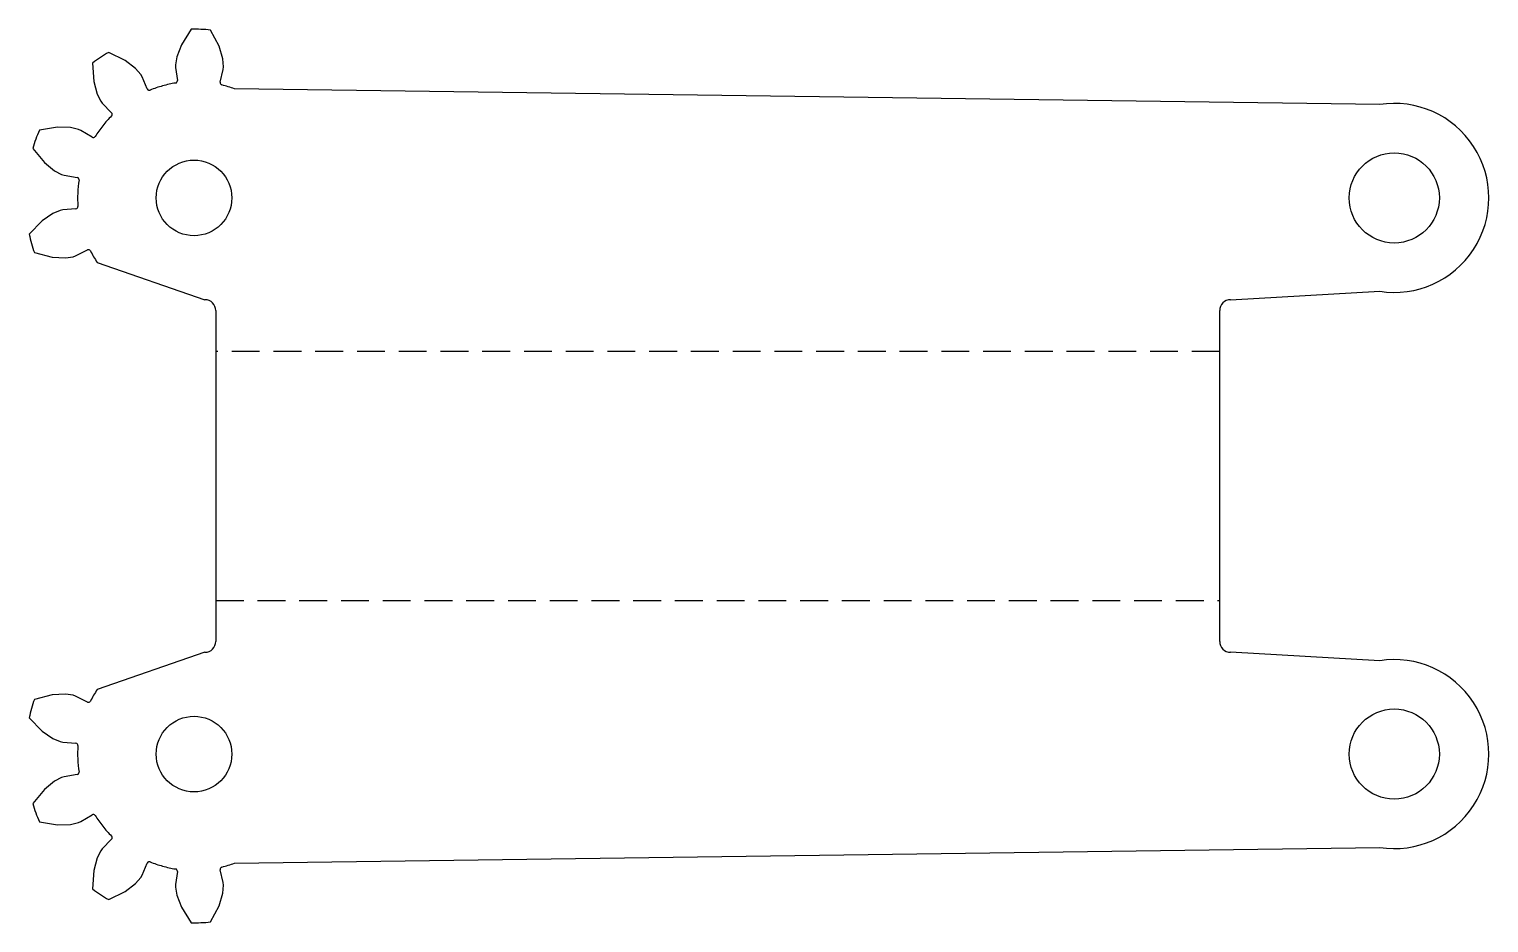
# Model space of a CAD drawing. Header units: millimetres. Extents: x -23 to 178, y -61 to 61.
import ezdxf

# ---------------------------------------------------------------- set-up
doc = ezdxf.new("R2010")
doc.units = ezdxf.units.MM
doc.linetypes.add('DASHED', pattern=[5.738148, 3.825432, -1.912716])
doc.layers.add('bendUp', color=5, linetype='DASHED')
doc.layers.add('outline', color=7, linetype='Continuous')

msp = doc.modelspace()

# ---------------------------------------------------------------- linework, layer by layer
at = {"layer": 'bendUp'}
for p, q in [((141, 17.12), (3, 17.12)), ((3, -17.12), (141, -17.12))]:
    msp.add_line(p, q, dxfattribs=at)
at = {"layer": 'outline'}
for p, q in [((-0.38, 61.44), (-1.72, 59.3)), ((3.44, 59.09), (2.28, 61.33)), ((-9.47, 57.13), (-11.73, 58.26)), ((-1.72, 59.3), (-2.37, 57.62)), ((3.95, 57.36), (3.44, 59.09)), ((-13.94, 56.79), (-13.77, 54.27)), ((-8.04, 56.03), (-9.47, 57.13)), ((-2.37, 57.62), (-2.55, 56.55)), ((-2.55, 56.55), (-2.55, 56.19)), ((-2.55, 56.19), (-2.29, 54.38)), ((4.04, 56.28), (3.95, 57.36)), ((4.01, 55.92), (4.04, 56.28)), ((-13.77, 54.27), (-13.3, 52.53)), ((-7.33, 55.21), (-8.04, 56.03)), ((-7.15, 54.9), (-7.33, 55.21)), ((-6.43, 53.22), (-7.15, 54.9)), ((3.61, 54.14), (4.01, 55.92)), ((-13.3, 52.53), (-12.82, 51.56)), ((163, 51.09), (5.56, 53.25)), ((-12.82, 51.56), (-12.61, 51.26)), ((-12.61, 51.26), (-11.34, 49.95)), ((-18.76, 47.96), (-21.25, 47.54)), ((-16.96, 47.91), (-18.76, 47.96)), ((-15.9, 47.66), (-16.96, 47.91)), ((-15.57, 47.52), (-15.9, 47.66)), ((-14, 46.58), (-15.57, 47.52)), ((-22.18, 45.05), (-20.56, 43.11)), ((-20.56, 43.11), (-19.16, 41.98)), ((-19.16, 41.98), (-18.2, 41.48)), ((-18.2, 41.48), (-17.86, 41.37)), ((-17.86, 41.37), (-16.05, 41.05)), ((-18.4, 36.51), (-19.4, 36.09)), ((-18.05, 36.6), (-18.4, 36.51)), ((-16.23, 36.76), (-18.05, 36.6)), ((-20.89, 35.08), (-22.66, 33.27)), ((-19.4, 36.09), (-20.89, 35.08)), ((-21.95, 30.72), (-19.5, 30.1)), ((-17.69, 30), (-16.62, 30.16)), ((-16.62, 30.16), (-16.28, 30.27)), ((-16.28, 30.27), (-14.64, 31.08)), ((-19.5, 30.1), (-17.69, 30)), ((-13.32, 29.38), (1.5, 24.24)), ((142.5, 24.24), (163, 25.4)), ((3, 22.74), (3, 20.24)), ((141, 20.24), (141, 22.74)), ((3, 20.24), (3, 14)), ((141, 14), (141, 20.24)), ((3, 14), (3, -14)), ((141, -14), (141, 14)), ((3, -14), (3, -20.24)), ((141, -20.24), (141, -14)), ((3, -20.24), (3, -22.74)), ((141, -22.74), (141, -20.24)), ((1.5, -24.24), (-13.32, -29.38)), ((163, -25.4), (142.5, -24.24)), ((-19.5, -30.1), (-21.95, -30.72)), ((-17.69, -30), (-19.5, -30.1)), ((-16.62, -30.16), (-17.69, -30)), ((-16.28, -30.27), (-16.62, -30.16)), ((-14.64, -31.08), (-16.28, -30.27)), ((-22.66, -33.27), (-20.89, -35.08)), ((-20.89, -35.08), (-19.4, -36.09)), ((-19.4, -36.09), (-18.4, -36.51)), ((-18.4, -36.51), (-18.05, -36.6)), ((-18.05, -36.6), (-16.23, -36.76)), ((-19.16, -41.98), (-20.56, -43.11)), ((-18.2, -41.48), (-19.16, -41.98)), ((-17.86, -41.37), (-18.2, -41.48)), ((-16.05, -41.05), (-17.86, -41.37)), ((-20.56, -43.11), (-22.18, -45.05)), ((-21.25, -47.54), (-18.76, -47.96)), ((-18.76, -47.96), (-16.96, -47.91)), ((-16.96, -47.91), (-15.9, -47.66)), ((-15.9, -47.66), (-15.57, -47.52)), ((-15.57, -47.52), (-14, -46.58)), ((-11.34, -49.95), (-12.61, -51.26)), ((-12.82, -51.56), (-13.3, -52.53)), ((-12.61, -51.26), (-12.82, -51.56)), ((5.56, -53.25), (163, -51.09)), ((-13.3, -52.53), (-13.77, -54.27)), ((-7.15, -54.9), (-6.43, -53.22)), ((4.01, -55.92), (3.61, -54.14)), ((-13.77, -54.27), (-13.94, -56.79)), ((-9.47, -57.13), (-8.04, -56.03)), ((-8.04, -56.03), (-7.33, -55.21)), ((-7.33, -55.21), (-7.15, -54.9)), ((-2.29, -54.38), (-2.55, -56.19)), ((4.04, -56.28), (4.01, -55.92)), ((-11.73, -58.26), (-9.47, -57.13)), ((-2.55, -56.19), (-2.55, -56.55)), ((-2.55, -56.55), (-2.37, -57.62)), ((-2.37, -57.62), (-1.72, -59.3)), ((3.44, -59.09), (3.95, -57.36)), ((3.95, -57.36), (4.04, -56.28)), ((-1.72, -59.3), (-0.38, -61.44)), ((2.28, -61.33), (3.44, -59.09))]:
    msp.add_line(p, q, dxfattribs=at)
for centre, radius in [((165, 38.24), 6.2), ((0, 38.24), 5.2), ((165, -38.24), 6.2), ((0, -38.24), 5.2)]:
    msp.add_circle(centre, radius, dxfattribs=at)
for centre, radius, start, end in [((0, 38.24), 23.2, 84.3706, 90.9294), ((0, 38.24), 23.2, 120.3706, 126.9294), ((-2.59, 54.34), 0.3, 279.1356, 8.081), ((-6.15, 53.34), 0.3, 203.219, 292.1644), ((0, 38.24), 16, 105.65, 112.1644), ((0, 38.24), 16, 99.1356, 105.65), ((3.9, 54.07), 0.3, 167.219, 256.1644), ((0, 38.24), 16, 69.65, 76.1644), ((165, 38.24), 13, 261.1501, 98.8499), ((0, 38.24), 16, 141.65, 148.1644), ((0, 38.24), 16, 135.1356, 141.65), ((-11.55, 49.74), 0.3, 315.1356, 44.081), ((0, 38.24), 23.2, 156.3706, 162.9294), ((-13.85, 46.84), 0.3, 239.219, 328.1644), ((-16.11, 40.76), 0.3, 351.1356, 80.081), ((0, 38.24), 16, 171.1356, 177.65), ((0, 38.24), 16, 177.65, 184.1644), ((-16.26, 37.06), 0.3, 275.219, 4.1644), ((0, 38.24), 23.2, 192.3706, 198.9294), ((-14.51, 30.81), 0.3, 27.1356, 116.081), ((0, 38.24), 16, 207.1356, 213.65), ((1.5, 22.74), 1.5, 0, 90), ((142.5, 22.74), 1.5, 90, 180), ((1.5, -22.74), 1.5, 270, 0), ((142.5, -22.74), 1.5, 180, 270), ((165, -38.24), 13, 261.1501, 98.8499), ((0, -38.24), 16, 146.35, 152.8644), ((0, -38.24), 23.2, 161.0706, 167.6294), ((-14.51, -30.81), 0.3, 243.919, 332.8644), ((-16.26, -37.06), 0.3, 355.8356, 84.781), ((0, -38.24), 16, 175.8356, 182.35), ((0, -38.24), 16, 182.35, 188.8644), ((-16.11, -40.76), 0.3, 279.919, 8.8644), ((0, -38.24), 23.2, 197.0706, 203.6294), ((-13.85, -46.84), 0.3, 31.8356, 120.781), ((0, -38.24), 16, 211.8356, 218.35), ((0, -38.24), 16, 218.35, 224.8644), ((-11.55, -49.74), 0.3, 315.919, 44.8644), ((-6.15, -53.34), 0.3, 67.8356, 156.781), ((0, -38.24), 16, 247.8356, 254.35), ((0, -38.24), 16, 254.35, 260.8644), ((-2.59, -54.34), 0.3, 351.919, 80.8644), ((3.9, -54.07), 0.3, 103.8356, 192.781), ((0, -38.24), 16, 283.8356, 290.35), ((0, -38.24), 23.2, 233.0706, 239.6294), ((0, -38.24), 23.2, 269.0706, 275.6294)]:
    msp.add_arc(centre, radius, start, end, dxfattribs=at)

doc.saveas('drawing.dxf')
